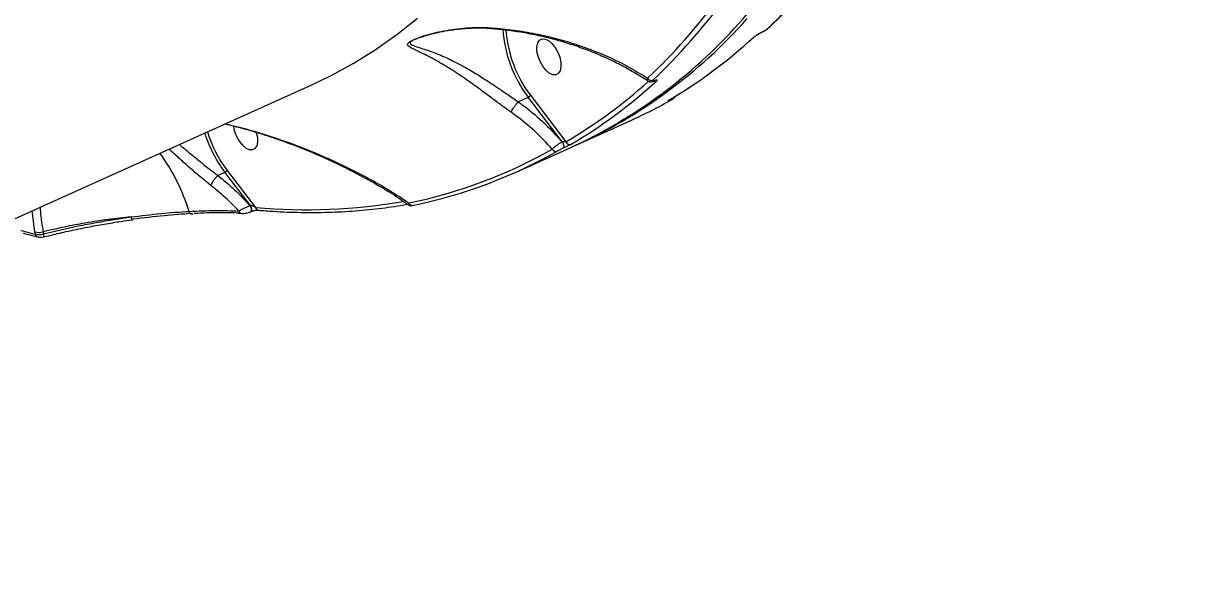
# Model space of a CAD drawing. Header units: millimetres. Extents: x -11024 to 8278, y -7837 to 5770.
# Drawn here: x 3598.1 to 3867.8, y -1647.6 to -1520.3 of the extents above; entities that cross this region are included whole.
import ezdxf

# ---------------------------------------------------------------- set-up
doc = ezdxf.new("R2010")
doc.units = ezdxf.units.MM
doc.layers.add('DIKOM_ОБЪЕКТ', color=7, linetype='Continuous')
doc.layers.add('DIKOM_РАЗМЕР_ОБЪЕКТА', color=7, linetype='Continuous')
doc.styles.add('style1', font='arial.ttf', dxfattribs={"width": 0.8})
doc.dimstyles.new('1-50', dxfattribs={"dimtxt": 300, "dimasz": 200, "dimexe": 100, "dimexo": 0, "dimgap": 100, "dimtad": 1, "dimtxsty": 'style1', "dimcen": 200, "dimclrd": 7, "dimclre": 7, "dimclrt": 7, "dimadec": 1, "dimazin": 2, "dimtfac": 1, "dimtmove": 0, "dimatfit": 2, "dimfxl": 0, "dimlwd": 25, "dimlwe": 18, "dimarcsym": 0})

# ---------------------------------------------------------------- blocks, each defined once
blk = doc.blocks.new('*D9')
at = {"layer": 'Defpoints', "color": 0, "transparency": 16777216}
for p in [(3740.68, 3707.51), (-8191.56, -3797.25), (-1076.12, -3797.25)]:
    blk.add_point(p, dxfattribs=at)
at = {"layer": 'DIKOM_РАЗМЕР_ОБЪЕКТА', "color": 7, "lineweight": 18, "transparency": 16777216}
for p, q in [((3740.68, 3707.51), (-8291.56, 3707.51)), ((-1076.12, -3797.25), (-8291.56, -3797.25))]:
    blk.add_line(p, q, dxfattribs=at)
at = {"layer": 'DIKOM_РАЗМЕР_ОБЪЕКТА', "color": 7, "lineweight": 25, "transparency": 16777216}
blk.add_line((-8191.56, 3507.51), (-8191.56, -3597.25), dxfattribs=at)
at = {"layer": 'DIKOM_РАЗМЕР_ОБЪЕКТА', "color": 7, "transparency": 16777216}
for points in [[(-8224.9, 3507.51), (-8158.23, 3507.51), (-8191.56, 3707.51)], [(-8224.9, -3597.25), (-8158.23, -3597.25), (-8191.56, -3797.25)]]:
    blk.add_solid(points, dxfattribs=at)
at = {"layer": 'DIKOM_РАЗМЕР_ОБЪЕКТА', "color": 7, "transparency": 16777216, "insert": (-8444.74, -44.87), "char_height": 300, "attachment_point": 5, "rotation": 90, "style": 'style1'}
blk.add_mtext('7500', dxfattribs=at)
blk = doc.blocks.new('*D10')
at = {"layer": 'Defpoints', "color": 0, "transparency": 16777216}
for p in [(-7791.31, -186.83), (6174.94, -1432.98), (6174.94, -5371.27)]:
    blk.add_point(p, dxfattribs=at)
at = {"layer": 'DIKOM_РАЗМЕР_ОБЪЕКТА', "color": 7, "lineweight": 18, "transparency": 16777216}
for p, q in [((-7791.31, -186.83), (-7791.31, -5471.27)), ((6174.94, -1432.98), (6174.94, -5471.27))]:
    blk.add_line(p, q, dxfattribs=at)
at = {"layer": 'DIKOM_РАЗМЕР_ОБЪЕКТА', "color": 7, "lineweight": 25, "transparency": 16777216}
blk.add_line((-7591.31, -5371.27), (5974.94, -5371.27), dxfattribs=at)
at = {"layer": 'DIKOM_РАЗМЕР_ОБЪЕКТА', "color": 7, "transparency": 16777216}
for points in [[(-7591.31, -5337.93), (-7591.31, -5404.6), (-7791.31, -5371.27)], [(5974.94, -5337.93), (5974.94, -5404.6), (6174.94, -5371.27)]]:
    blk.add_solid(points, dxfattribs=at)
at = {"layer": 'DIKOM_РАЗМЕР_ОБЪЕКТА', "color": 7, "transparency": 16777216, "insert": (-1343.68, -5118.1), "char_height": 300, "attachment_point": 5, "style": 'style1'}
blk.add_mtext('14000', dxfattribs=at)

msp = doc.modelspace()

# ---------------------------------------------------------------- linework, layer by layer
at = {"layer": 'DIKOM_ОБЪЕКТ', "color": 7, "linetype": 'Continuous', "lineweight": 15}
for p, q in [((3769.753, -1522.361), (3769.834, -1522.325)), ((3769.828, -1522.312), (3769.909, -1522.275)), ((3424.797, -1642.945), (3665.147, -1534.621)), ((3744.662, -1533.685), (3744.743, -1533.649)), ((3744.737, -1533.635), (3744.817, -1533.599)), ((3713.152, -1538.54), (3715.459, -1537.5)), ((3723.379, -1547.89), (3715.459, -1537.5)), ((3715.981, -1537.043), (3724.229, -1547.862)), ((3713.147, -1538.544), (3713.152, -1538.54)), ((3748.593, -1538.066), (3748.568, -1538.078)), ((3726.775, -1548.527), (3739.31, -1542.877)), ((3723.354, -1547.902), (3723.379, -1547.89)), ((3712.678, -1554.88), (3725.214, -1549.23)), ((3723.552, -1549.357), (3723.527, -1549.368)), ((3643.316, -1555.683), (3643.323, -1555.679)), ((3643.323, -1555.679), (3644.941, -1554.95)), ((3650.816, -1562.617), (3644.941, -1554.95)), ((3645.463, -1554.492), (3652.068, -1563.112)), ((3600.808, -1568.808), (3600.137, -1563.92)), ((3648.031, -1564.476), (3648.788, -1564.521)), ((3648.788, -1564.519), (3648.844, -1564.524)), ((3650.748, -1562.648), (3650.816, -1562.617)), ((3650.899, -1564.13), (3650.968, -1564.099)), ((3636.996, -1564.627), (3637.199, -1564.614)), ((3637.188, -1564.612), (3637.607, -1564.59)), ((3598.088, -1569.08), (3601.441, -1569.972)), ((3600.909, -1569.355), (3600.808, -1568.808)), ((3602.737, -1568.778), (3602.83, -1569.282))]:
    msp.add_line(p, q, dxfattribs=at)
at = {"layer": 'DIKOM_ОБЪЕКТ', "color": 7, "linetype": 'Continuous', "lineweight": 15, "flags": 128}
for points in [[(3764.383, -1520.374), (3765.257, -1519.402), (3769.637, -1514.235), (3773.833, -1508.775), (3777.844, -1503.027), (3781.665, -1496.995), (3785.292, -1490.685), (3788.724, -1484.101), (3791.957, -1477.25), (3794.989, -1470.137), (3797.816, -1462.768), (3800.437, -1455.15), (3802.849, -1447.288), (3805.051, -1439.189), (3807.039, -1430.861), (3808.814, -1422.31), (3810.373, -1413.543), (3811.715, -1404.568), (3812.838, -1395.392), (3813.743, -1386.024), (3814.427, -1376.47), (3814.891, -1366.739), (3815.134, -1356.84), (3815.156, -1346.78)], [(3665.147, -1534.621), (3669.487, -1532.54), (3674.782, -1529.648), (3679.922, -1526.436), (3684.901, -1522.907), (3689.717, -1519.066)], [(3719.574, -1531.223), (3718.834, -1530.298), (3718.21, -1529.196), (3717.753, -1528.005), (3717.5, -1526.823), (3717.472, -1525.745), (3717.669, -1524.858), (3718.078, -1524.234), (3718.663, -1523.924), (3719.379, -1523.953), (3720.167, -1524.318), (3720.963, -1524.991), (3721.703, -1525.915), (3722.326, -1527.018), (3722.783, -1528.208), (3723.036, -1529.391), (3723.065, -1530.469), (3722.867, -1531.356), (3722.459, -1531.98), (3721.873, -1532.29), (3721.157, -1532.261), (3720.37, -1531.895), (3719.574, -1531.223)], [(3768.119, -1523.385), (3768.066, -1523.43), (3767.923, -1523.515)], [(3769.753, -1522.361), (3769.778, -1522.348), (3769.828, -1522.312)], [(3769.834, -1522.325), (3769.859, -1522.312), (3769.909, -1522.275)], [(3771.318, -1521.373), (3771.257, -1521.424), (3771.12, -1521.505)], [(3744.662, -1533.685), (3744.687, -1533.672), (3744.737, -1533.635)], [(3744.743, -1533.649), (3744.768, -1533.636), (3744.817, -1533.599)], [(3652.263, -1545.649), (3652.266, -1545.658), (3652.519, -1546.84), (3652.548, -1547.918), (3652.35, -1548.805), (3651.942, -1549.429), (3651.356, -1549.739), (3650.64, -1549.71), (3649.852, -1549.345), (3649.056, -1548.672)], [(3723.354, -1547.902), (3723.482, -1548.097), (3723.588, -1548.315), (3723.665, -1548.541), (3723.708, -1548.763), (3723.715, -1548.968), (3723.686, -1549.144), (3723.622, -1549.28), (3723.527, -1549.368)], [(3723.379, -1547.89), (3723.508, -1548.086), (3723.614, -1548.303), (3723.691, -1548.529), (3723.734, -1548.751), (3723.741, -1548.956), (3723.712, -1549.132), (3723.648, -1549.268), (3723.552, -1549.357)], [(3650.748, -1562.648), (3650.897, -1562.88), (3651.014, -1563.139), (3651.088, -1563.405), (3651.114, -1563.656), (3651.089, -1563.871), (3651.015, -1564.033), (3650.899, -1564.13), (3650.893, -1564.133)], [(3650.816, -1562.617), (3650.965, -1562.849), (3651.082, -1563.109), (3651.156, -1563.374), (3651.182, -1563.625), (3651.157, -1563.84), (3651.083, -1564.003), (3650.969, -1564.098)], [(3623.485, -1565.928), (3623.501, -1565.931), (3623.556, -1565.916), (3623.604, -1565.867)], [(3637.188, -1564.608), (3637.192, -1564.608), (3637.2, -1564.608)], [(3602.903, -1569.906), (3602.898, -1569.912), (3602.893, -1569.915)]]:
    msp.add_lwpolyline(points, dxfattribs=at)
at = {"layer": 'DIKOM_ОБЪЕКТ', "color": 7, "linetype": 'Continuous', "lineweight": 15}
for centre, radius, start, end in [((3667.546, -1413.29), 149.793, 313.74476, 332.96045), ((3639.962, -1425.122), 149.402, 313.72386, 332.9452), ((3640.958, -1425.326), 149.738, 313.72433, 332.94482), ((3675.808, -1441.156), 118.832, 294.56713, 318.1916), ((3677.381, -1440.429), 118.844, 294.14473, 318.48518), ((3738.68, -1519.859), 29.163, 183.65692, 217.22497), ((3738.514, -1519.931), 28.293, 183.75716, 217.21437), ((3688.061, -1436.404), 118.179, 300.54357, 312.51378), ((3664.435, -1446.428), 117.746, 300.51866, 312.07677), ((3665.431, -1446.614), 118.169, 300.52219, 312.49278), ((3744.11, -1532.574), 1.024, 210.31846, 289.72068), ((3744.916, -1532.953), 0.863, 255.19649, 293.03735), ((3693.112, -1440.384), 112.424, 294.26349, 299.74996), ((3748.33, -1537.739), 0.414, 305.03925, 348.86942), ((3748.352, -1537.725), 0.418, 305.23378, 349.17776), ((3669.558, -1536.615), 30.002, 197.31044, 216.57303), ((3654.872, -1543.245), 7.955, 186.71881, 223.02243), ((3669.833, -1536.488), 30.99, 197.53788, 216.56346), ((3725.124, -1547.495), 0.968, 202.24398, 289.38456), ((3591.557, -1578.214), 47.284, 17.45412, 35.85777), ((3665.092, -1451.388), 112.974, 281.57219, 299.68983), ((3666.149, -1451.656), 113.222, 281.57202, 299.68994), ((3721.907, -1549.118), 0.952, 205.69142, 289.76908), ((3664.001, -1431.881), 131.772, 264.80424, 279.82677), ((3637.352, -1563.932), 0.696, 188.19481, 256.39261), ((3648.944, -1563.736), 0.798, 195.36823, 258.77683), ((3652.879, -1562.934), 0.83, 192.34895, 261.97696), ((3688.561, -1561.773), 0.858, 199.95941, 290.46409), ((3623.981, -1565.269), 0.826, 184.78499, 233.00163), ((3647.752, -1386.65), 188.615, 254.57168, 255.62005), ((3601.713, -1564.991), 3.923, 256.66463, 285.13036), ((3601.664, -1569.242), 0.763, 188.52775, 253.06032), ((3601.13, -1569.796), 1.776, 356.47659, 16.82866)]:
    msp.add_arc(centre, radius, start, end, dxfattribs=at)
for points, knots in [([(3771.318, -1521.373), (3772.111, -1520.618), (3774.408, -1518.431), (3778.089, -1514.605), (3782.306, -1509.812), (3786.358, -1504.752), (3790.245, -1499.433), (3793.964, -1493.859), (3797.449, -1488.133), (3799.854, -1483.82), (3801.091, -1481.472), (3801.294, -1481.085)], [0, 0, 0, 0, 0.068855, 0.1992714, 0.3297183, 0.4602028, 0.5907239, 0.7212804, 0.8518701, 0.9756482, 1, 1, 1, 1]), ([(3711.489, -1540.992), (3710.947, -1540.602), (3709.636, -1539.659), (3707.538, -1538.097), (3704.972, -1536.184), (3702.197, -1534.154), (3698.995, -1531.931), (3695.705, -1529.845), (3692.475, -1528.058), (3690.128, -1526.934), (3688.558, -1526.207), (3687.697, -1525.715), (3687.329, -1525.264), (3687.597, -1524.766), (3688.532, -1524.189), (3690.169, -1523.523), (3692.256, -1522.867), (3695.461, -1522.071), (3699.762, -1521.385), (3703.929, -1521.185), (3706.34, -1521.314), (3706.958, -1521.347)], [0, 0, 0, 0, 0.0311491, 0.0753875, 0.1207387, 0.1821164, 0.2453889, 0.3302617, 0.4176119, 0.5065808, 0.5523821, 0.5981004, 0.6383998, 0.667095, 0.6962073, 0.7286735, 0.7668143, 0.8059872, 0.887765, 0.9712483, 1, 1, 1, 1]), ([(3689.309, -1523.976), (3689.34, -1523.96), (3689.577, -1523.846), (3690.24, -1523.588), (3691.315, -1523.227), (3692.735, -1522.816), (3694.562, -1522.376), (3697.01, -1521.909), (3699.972, -1521.511), (3703.3, -1521.345), (3705.672, -1521.338), (3706.883, -1521.481), (3706.978, -1521.492)], [0, 0, 0, 0, 0.00926075, 0.06951571, 0.13843114, 0.21527033, 0.32176038, 0.44924346, 0.6214555, 0.80514625, 0.98475857, 1, 1, 1, 1]), ([(3706.958, -1521.347), (3708.676, -1521.498), (3712.135, -1521.802), (3717.131, -1522.667), (3721.95, -1523.78), (3726.54, -1525.136), (3730.988, -1526.738), (3735.231, -1528.574), (3739.385, -1530.675), (3741.911, -1532.264), (3743.226, -1533.091)], [0, 0, 0, 0, 0.1236865, 0.2488989, 0.3689584, 0.490746, 0.6125513, 0.7380573, 0.8635755, 1, 1, 1, 1]), ([(3706.98, -1521.496), (3706.979, -1521.498), (3706.968, -1521.524), (3706.962, -1521.455), (3706.959, -1521.372), (3706.958, -1521.347)], [0, 0, 0, 0, 0.06419712, 0.71234472, 1, 1, 1, 1]), ([(3689.31, -1523.979), (3689.194, -1524.025), (3688.71, -1524.217), (3688.389, -1524.431), (3688.041, -1524.723), (3687.934, -1525.039), (3688.534, -1525.417), (3689.815, -1525.869), (3691.712, -1526.451), (3694.186, -1527.299), (3697.22, -1528.619), (3700.64, -1530.387), (3703.932, -1532.351), (3706.714, -1534.148), (3709.282, -1535.888), (3711.329, -1537.31), (3712.634, -1538.185), (3713.147, -1538.543), (3713.147, -1538.544)], [0, 0, 0, 0, 0.0099328, 0.0417514, 0.0480321, 0.0861231, 0.1416194, 0.2276696, 0.3142971, 0.400804, 0.5258372, 0.6507009, 0.7404444, 0.8300554, 0.8934399, 0.95678, 0.9999665, 1, 1, 1, 1]), ([(3706.978, -1521.516), (3707.248, -1521.531), (3708.737, -1521.616), (3711.454, -1521.95), (3715.131, -1522.523), (3718.835, -1523.298), (3722.548, -1524.254), (3726.243, -1525.396), (3729.891, -1526.719), (3733.459, -1528.218), (3736.909, -1529.876), (3740.161, -1531.696), (3742.288, -1532.982), (3743.259, -1533.687), (3743.288, -1533.708)], [0, 0, 0, 0, 0.0193075, 0.1065284, 0.1960948, 0.2882635, 0.3831644, 0.4807418, 0.5807536, 0.6828695, 0.7870981, 0.8918692, 0.9966645, 1, 1, 1, 1]), ([(3767.923, -1523.515), (3767.937, -1523.503), (3768.04, -1523.41), (3768.276, -1523.223), (3768.672, -1522.951), (3769.072, -1522.705), (3769.469, -1522.482), (3769.708, -1522.368), (3769.828, -1522.312)], [0, 0, 0, 0, 0.0392787, 0.2872401, 0.4951865, 0.6709856, 0.8353547, 1, 1, 1, 1]), ([(3768.119, -1523.386), (3768.127, -1523.378), (3768.168, -1523.34), (3768.349, -1523.194), (3768.667, -1522.97), (3769.063, -1522.722), (3769.415, -1522.526), (3769.666, -1522.399), (3769.767, -1522.356), (3769.798, -1522.343)], [0, 0, 0, 0, 0.0456161, 0.2222462, 0.4545913, 0.6524821, 0.8116149, 0.9433711, 1, 1, 1, 1]), ([(3769.836, -1522.323), (3769.849, -1522.317), (3769.98, -1522.263), (3770.262, -1522.112), (3770.651, -1521.881), (3771.023, -1521.63), (3771.211, -1521.463), (3771.311, -1521.373)], [0, 0, 0, 0, 0.0263161, 0.2491673, 0.4751099, 0.7191891, 1, 1, 1, 1]), ([(3769.909, -1522.275), (3769.986, -1522.238), (3770.141, -1522.165), (3770.397, -1522.021), (3770.65, -1521.864), (3770.898, -1521.693), (3771.046, -1521.574), (3771.111, -1521.514), (3771.12, -1521.505)], [0, 0, 0, 0, 0.1673351, 0.3344297, 0.5091203, 0.7130019, 0.9576877, 1, 1, 1, 1]), ([(3743.297, -1533.699), (3743.243, -1533.65), (3743.121, -1533.542), (3743.155, -1533.289), (3743.216, -1533.118), (3743.226, -1533.091)], [0, 0, 0, 0, 0.4001893, 0.9039642, 1, 1, 1, 1]), ([(3743.294, -1533.703), (3743.314, -1533.721), (3743.409, -1533.804), (3743.621, -1533.867), (3743.881, -1533.901), (3744.136, -1533.872), (3744.376, -1533.809), (3744.57, -1533.72), (3744.67, -1533.675)], [0, 0, 0, 0, 0.050638, 0.2372312, 0.4031888, 0.5658728, 0.7761384, 1, 1, 1, 1]), ([(3744.456, -1533.538), (3744.401, -1533.595), (3744.305, -1533.696), (3744.322, -1533.757), (3744.429, -1533.753), (3744.584, -1533.702), (3744.701, -1533.651), (3744.737, -1533.635)], [0, 0, 0, 0, 0.3025717, 0.5347315, 0.7255292, 0.9171749, 1, 1, 1, 1]), ([(3744.764, -1533.641), (3744.799, -1533.625), (3744.892, -1533.583), (3744.983, -1533.553), (3745, -1533.548), (3745.007, -1533.546)], [0, 0, 0, 0, 0.2503865, 0.6845823, 1, 1, 1, 1]), ([(3744.817, -1533.599), (3744.871, -1533.576), (3745.055, -1533.495), (3745.298, -1533.417), (3745.466, -1533.413), (3745.487, -1533.509), (3745.336, -1533.663), (3745.254, -1533.747)], [0, 0, 0, 0, 0.0796096, 0.2757107, 0.4707527, 0.7105278, 1, 1, 1, 1]), ([(3715.981, -1537.043), (3715.977, -1537.051), (3715.967, -1537.072), (3715.931, -1537.129), (3715.857, -1537.219), (3715.734, -1537.331), (3715.595, -1537.432), (3715.504, -1537.478), (3715.459, -1537.5)], [0, 0, 0, 0, 0.0536349, 0.1414439, 0.3560787, 0.5707958, 0.7854052, 1, 1, 1, 1]), ([(3748.956, -1537.96), (3748.977, -1537.948), (3749.076, -1537.893), (3749.187, -1537.828), (3749.384, -1537.635), (3749.511, -1537.451), (3749.548, -1537.298), (3749.566, -1537.222)], [0, 0, 0, 0, 0.0951099, 0.4421131, 0.6094656, 0.8076297, 1, 1, 1, 1]), ([(3711.489, -1540.992), (3711.495, -1540.978), (3711.541, -1540.862), (3711.682, -1540.58), (3711.98, -1540.082), (3712.358, -1539.528), (3712.769, -1538.98), (3713.021, -1538.689), (3713.147, -1538.544)], [0, 0, 0, 0, 0.0259769, 0.2095811, 0.4071741, 0.6047829, 0.8023755, 1, 1, 1, 1]), ([(3713.152, -1538.54), (3713.463, -1538.765), (3715.426, -1540.192), (3719.051, -1543.175), (3721.868, -1546.27), (3723.354, -1547.902)], [0, 0, 0, 0, 0.0814743, 0.5156578, 1, 1, 1, 1]), ([(3748.568, -1538.078), (3748.51, -1538.104), (3748.323, -1538.187), (3748.069, -1538.293), (3747.904, -1538.346), (3747.905, -1538.316), (3748.048, -1538.228), (3748.119, -1538.185)], [0, 0, 0, 0, 0.0931396, 0.3039109, 0.530234, 0.7652115, 1, 1, 1, 1]), ([(3748.105, -1538.2), (3748.107, -1538.199), (3748.111, -1538.196), (3748.174, -1538.156), (3748.265, -1538.104), (3748.319, -1538.074)], [0, 0, 0, 0, 0.1755346, 0.5187024, 1, 1, 1, 1]), ([(3748.898, -1537.99), (3748.947, -1537.961), (3749.044, -1537.903), (3749.045, -1537.884), (3748.934, -1537.92), (3748.76, -1537.992), (3748.631, -1538.049), (3748.593, -1538.066)], [0, 0, 0, 0, 0.2336165, 0.4672946, 0.6954995, 0.9086788, 1, 1, 1, 1]), ([(3721.048, -1549.531), (3719.702, -1548.098), (3717.061, -1545.288), (3713.684, -1542.558), (3711.791, -1541.207), (3711.489, -1540.992)], [0, 0, 0, 0, 0.4665315, 0.9150178, 1, 1, 1, 1]), ([(3645.037, -1543.684), (3646.43, -1544.028), (3649.405, -1544.763), (3653.859, -1546.094), (3658.468, -1547.65), (3663.086, -1549.41), (3667.732, -1551.381), (3672.407, -1553.574), (3677.072, -1555.969), (3681.58, -1558.534), (3685.113, -1560.71), (3687.026, -1562.06), (3687.617, -1562.476)], [0, 0, 0, 0, 0.0847838, 0.181155, 0.2796017, 0.3819331, 0.4883643, 0.5991053, 0.7151768, 0.8331984, 0.9485617, 1, 1, 1, 1]), ([(3645.058, -1543.675), (3645.622, -1543.797), (3647.901, -1544.293), (3653.462, -1545.855), (3660.753, -1548.281), (3667.925, -1551.219), (3673.582, -1553.847), (3678.547, -1556.422), (3683.311, -1559.147), (3686.273, -1561.093), (3687.755, -1562.066)], [0, 0, 0, 0, 0.0337592, 0.1365201, 0.3454405, 0.5032712, 0.6267033, 0.7501394, 0.8750729, 1, 1, 1, 1]), ([(3721.048, -1549.531), (3721.131, -1549.443), (3721.311, -1549.253), (3721.75, -1548.894), (3722.277, -1548.52), (3722.837, -1548.169), (3723.181, -1547.991), (3723.354, -1547.902)], [0, 0, 0, 0, 0.1847759, 0.3988048, 0.601286, 0.7990191, 1, 1, 1, 1]), ([(3723.379, -1547.89), (3723.415, -1547.876), (3723.461, -1547.858), (3723.571, -1547.831), (3723.712, -1547.81), (3723.904, -1547.806), (3724.084, -1547.823), (3724.182, -1547.849), (3724.229, -1547.862)], [0, 0, 0, 0, 0.1271455, 0.1626809, 0.3405146, 0.545403, 0.7831547, 1, 1, 1, 1]), ([(3641.631, -1557.953), (3640.871, -1557.343), (3639.33, -1556.107), (3637.04, -1554.124), (3634.8, -1552.116), (3633.109, -1550.562), (3632.228, -1549.75), (3632.014, -1549.554)], [0, 0, 0, 0, 0.22293794, 0.45187817, 0.68507845, 0.92365461, 1, 1, 1, 1]), ([(3634.387, -1548.484), (3634.457, -1548.541), (3635.336, -1549.261), (3637.049, -1550.697), (3639.501, -1552.719), (3641.391, -1554.202), (3642.654, -1555.201), (3643.139, -1555.528), (3643.316, -1555.683), (3643.316, -1555.683)], [0, 0, 0, 0, 0.0265774, 0.3347485, 0.5896903, 0.8515035, 0.9393878, 0.999891, 1, 1, 1, 1]), ([(3723.527, -1549.368), (3723.437, -1549.41), (3723.257, -1549.492), (3722.952, -1549.639), (3722.655, -1549.787), (3722.398, -1549.92), (3722.282, -1549.985), (3722.229, -1550.015)], [0, 0, 0, 0, 0.1951488, 0.3901533, 0.5933233, 0.8111738, 1, 1, 1, 1]), ([(3725.446, -1548.408), (3725.368, -1548.453), (3725.2, -1548.548), (3724.829, -1548.743), (3724.397, -1548.959), (3723.949, -1549.175), (3723.685, -1549.296), (3723.552, -1549.357)], [0, 0, 0, 0, 0.1890415, 0.4045446, 0.6068351, 0.8033895, 1, 1, 1, 1]), ([(3643.316, -1555.683), (3643.166, -1555.839), (3642.879, -1556.134), (3642.43, -1556.688), (3642.042, -1557.228), (3641.789, -1557.64), (3641.673, -1557.863), (3641.638, -1557.939), (3641.631, -1557.953)], [0, 0, 0, 0, 0.2351029, 0.4471699, 0.6592462, 0.8713532, 0.9763807, 1, 1, 1, 1]), ([(3643.323, -1555.679), (3644.651, -1556.761), (3647.323, -1558.938), (3649.601, -1561.406), (3650.748, -1562.648)], [0, 0, 0, 0, 0.49676411, 1, 1, 1, 1]), ([(3645.463, -1554.492), (3645.46, -1554.499), (3645.45, -1554.52), (3645.415, -1554.577), (3645.339, -1554.668), (3645.217, -1554.78), (3645.077, -1554.881), (3644.987, -1554.927), (3644.941, -1554.95)], [0, 0, 0, 0, 0.0459204, 0.1413187, 0.3561173, 0.5707737, 0.7852693, 1, 1, 1, 1]), ([(3648.174, -1563.948), (3647.166, -1562.896), (3645.14, -1560.78), (3642.805, -1558.899), (3641.631, -1557.953)], [0, 0, 0, 0, 0.4973136, 1, 1, 1, 1]), ([(3602.054, -1563.057), (3602.058, -1563.339), (3602.078, -1564.732), (3602.375, -1566.69), (3602.661, -1568.338), (3602.737, -1568.778)], [0, 0, 0, 0, 0.1570782, 0.7748989, 1, 1, 1, 1]), ([(3623.159, -1565.338), (3625.497, -1565.044), (3630.229, -1564.451), (3634.502, -1564.172), (3636.663, -1564.031)], [0, 0, 0, 0, 0.4941636, 1, 1, 1, 1]), ([(3636.663, -1564.031), (3638.762, -1563.94), (3643.012, -1563.756), (3646.439, -1563.883), (3648.174, -1563.948)], [0, 0, 0, 0, 0.4937409, 1, 1, 1, 1]), ([(3648.289, -1564.441), (3646.837, -1564.388), (3643.729, -1564.273), (3639.875, -1564.439), (3637.822, -1564.528)], [0, 0, 0, 0, 0.4671911, 1, 1, 1, 1]), ([(3648.174, -1563.948), (3648.323, -1563.872), (3648.623, -1563.72), (3649.266, -1563.392), (3649.945, -1563.05), (3650.45, -1562.797), (3650.689, -1562.677), (3650.748, -1562.648)], [0, 0, 0, 0, 0.2421175, 0.4844494, 0.7176666, 0.9313828, 1, 1, 1, 1]), ([(3648.845, -1564.518), (3648.902, -1564.522), (3649.162, -1564.542), (3649.606, -1564.498), (3650.028, -1564.402), (3650.196, -1564.364)], [0, 0, 0, 0, 0.1460432, 0.6604251, 1, 1, 1, 1]), ([(3650.196, -1564.364), (3650.222, -1564.359), (3650.422, -1564.317), (3650.68, -1564.238), (3650.856, -1564.142), (3650.89, -1564.124)], [0, 0, 0, 0, 0.1081508, 0.8322043, 1, 1, 1, 1]), ([(3650.816, -1562.617), (3650.835, -1562.611), (3650.878, -1562.596), (3650.992, -1562.592), (3651.184, -1562.627), (3651.467, -1562.734), (3651.779, -1562.902), (3651.975, -1563.044), (3652.068, -1563.112)], [0, 0, 0, 0, 0.0436566, 0.0954577, 0.2159623, 0.4187484, 0.7239389, 1, 1, 1, 1]), ([(3650.97, -1564.099), (3651.014, -1564.08), (3651.114, -1564.036), (3651.335, -1563.961), (3651.624, -1563.882), (3651.986, -1563.807), (3652.377, -1563.755), (3652.665, -1563.748), (3652.733, -1563.755), (3652.749, -1563.757)], [0, 0, 0, 0, 0.079469, 0.1774548, 0.302925, 0.4629298, 0.6706242, 0.9258792, 1, 1, 1, 1]), ([(3652.763, -1563.756), (3653.911, -1563.847), (3657.238, -1564.109), (3662.678, -1564.315), (3669.049, -1564.279), (3675.324, -1563.944), (3681.386, -1563.318), (3685.403, -1562.724), (3687.369, -1562.366), (3687.439, -1562.353)], [0, 0, 0, 0, 0.0957639, 0.2773541, 0.4589069, 0.6404063, 0.8218507, 0.9936406, 1, 1, 1, 1]), ([(3687.608, -1562.489), (3687.587, -1562.479), (3687.507, -1562.444), (3687.581, -1562.282), (3687.714, -1562.117), (3687.755, -1562.066)], [0, 0, 0, 0, 0.2000937, 0.7557342, 1, 1, 1, 1]), ([(3687.593, -1562.496), (3687.603, -1562.505), (3687.677, -1562.57), (3687.841, -1562.632), (3688.046, -1562.681), (3688.234, -1562.691), (3688.462, -1562.675), (3688.629, -1562.645), (3688.762, -1562.616), (3688.769, -1562.614)], [0, 0, 0, 0, 0.0257741, 0.1798552, 0.3176474, 0.4441934, 0.618117, 0.9790705, 1, 1, 1, 1]), ([(3623.159, -1565.338), (3621.412, -1565.519), (3617.898, -1565.885), (3612.682, -1566.694), (3607.599, -1567.644), (3604.363, -1568.399), (3602.737, -1568.778)], [0, 0, 0, 0, 0.2598517, 0.5228412, 0.7602231, 1, 1, 1, 1]), ([(3602.83, -1569.282), (3605.515, -1568.635), (3609.584, -1567.655), (3615.068, -1566.609), (3619.174, -1565.906), (3621.843, -1565.525), (3623.159, -1565.338)], [0, 0, 0, 0, 0.3951702, 0.5986668, 0.8021734, 1, 1, 1, 1]), ([(3602.917, -1569.96), (3603.643, -1569.774), (3605.66, -1569.261), (3609.021, -1568.508), (3612.971, -1567.696), (3616.923, -1566.975), (3620.445, -1566.396), (3622.607, -1566.097), (3623.489, -1565.975)], [0, 0, 0, 0, 0.1065013, 0.2957175, 0.4861358, 0.6772652, 0.8685265, 1, 1, 1, 1]), ([(3637.165, -1564.559), (3635.085, -1564.693), (3630.799, -1564.971), (3626.049, -1565.563), (3623.604, -1565.867)], [0, 0, 0, 0, 0.4851951, 1, 1, 1, 1]), ([(3600.909, -1569.355), (3600.946, -1569.365), (3601.122, -1569.412), (3601.527, -1569.451), (3602.166, -1569.42), (3602.609, -1569.328), (3602.83, -1569.282)], [0, 0, 0, 0, 0.0818923, 0.388039, 0.6939609, 1, 1, 1, 1]), ([(3601.444, -1569.965), (3601.539, -1569.987), (3601.84, -1570.057), (3602.396, -1570.032), (3602.854, -1569.918), (3603.077, -1569.863)], [0, 0, 0, 0, 0.191653, 0.6079782, 1, 1, 1, 1])]:
    msp.add_open_spline(points, degree=3, knots=knots, dxfattribs=at)

# ---------------------------------------------------------------- dimensions: what is measured, and where the dimension line sits
at = {"layer": 'DIKOM_РАЗМЕР_ОБЪЕКТА'}
dim = msp.add_linear_dim(base=(-8191.564, -3797.252), p1=(3740.68, 3707.508), p2=(-1076.116, -3797.252), angle=90, text='7500', dimstyle='1-50', dxfattribs=at)
dim.commit()
dim.dimension.update_dxf_attribs({"geometry": '*D9', "text_midpoint": (-8191.564, -44.872), "dimtype": 160})
dim = msp.add_linear_dim(base=(6174.942, -5371.267), p1=(-7791.307, -186.829), p2=(6174.942, -1432.983), text='14000', dimstyle='1-50', dxfattribs=at)
dim.commit()
dim.dimension.update_dxf_attribs({"geometry": '*D10', "text_midpoint": (-1343.681, -5371.267), "dimtype": 160})

doc.saveas('drawing.dxf')
